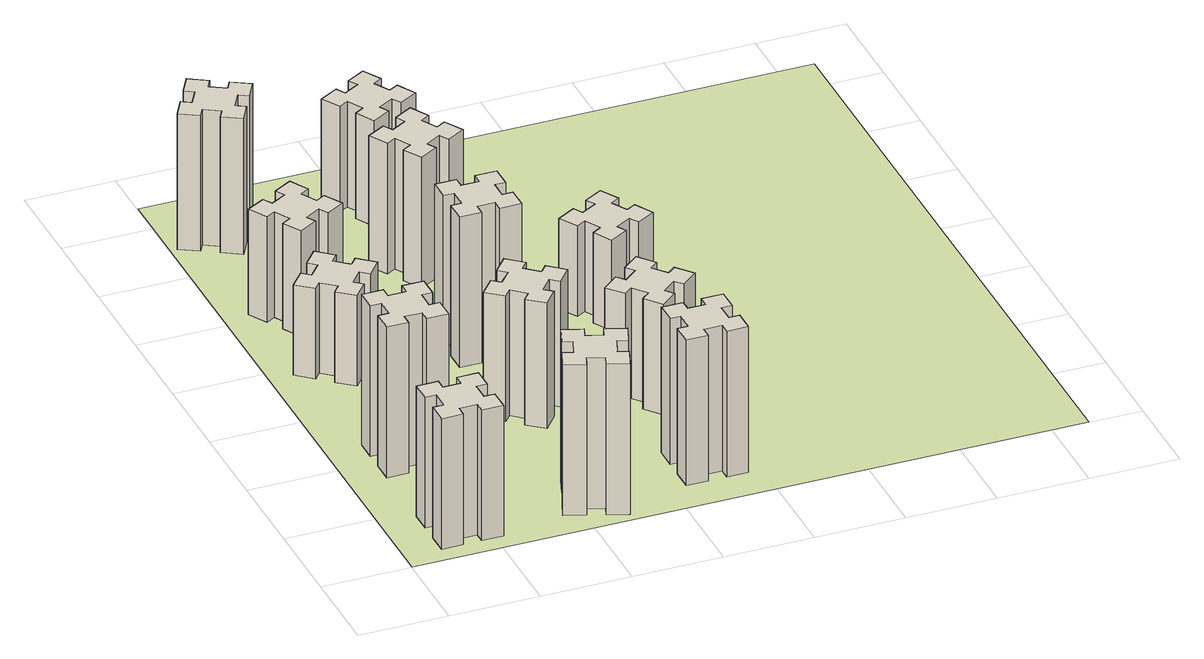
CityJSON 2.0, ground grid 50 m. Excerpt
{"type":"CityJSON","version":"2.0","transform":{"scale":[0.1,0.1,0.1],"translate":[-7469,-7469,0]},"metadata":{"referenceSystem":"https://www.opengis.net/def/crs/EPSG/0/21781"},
"CityObjects":{
"building1":{"type":"Building","attributes":{"class":"1000","function":"1000","usage":"1000","yearOfConstruction":2016,"roofType":"1000","measuredHeight":78,"storeysAboveGround":30,"storeysBelowGround":0},"geometry":[{"type":"Solid","lod":"1","boundaries":[[[[0,1,2,3,4,5,6,7,8,9,10,11,12,13,14,15,16,17,18,19]],[[17,16,20,21]],[[16,15,22,20]],[[15,14,23,22]],[[14,13,24,23]],[[13,12,25,24]],[[12,11,26,25]],[[11,10,27,26]],[[10,9,28,27]],[[9,8,29,28]],[[8,7,30,29]],[[7,6,31,30]],[[6,5,32,31]],[[5,4,33,32]],[[4,3,34,33]],[[3,2,35,34]],[[2,1,36,35]],[[1,0,37,36]],[[0,19,38,37]],[[19,18,39,38]],[[18,17,21,39]],[[24,25,26,27,28,29,30,31,32,33,34,35,36,37,38,39,21,20,22,23]]]]}]},
"building2":{"type":"Building","attributes":{"class":"1000","function":"1000","usage":"1000","yearOfConstruction":2016,"roofType":"1000","measuredHeight":90,"storeysAboveGround":30,"storeysBelowGround":0},"geometry":[{"type":"Solid","lod":"1","boundaries":[[[[40,41,42,43,44,45,46,47,48,49,50,51,52,53,54,55,56,57,58,59]],[[57,56,60,61]],[[56,55,62,60]],[[55,54,63,62]],[[54,53,64,63]],[[53,52,65,64]],[[52,51,66,65]],[[51,50,67,66]],[[50,49,68,67]],[[49,48,69,68]],[[48,47,70,69]],[[47,46,71,70]],[[46,45,72,71]],[[45,44,73,72]],[[44,43,74,73]],[[43,42,75,74]],[[42,41,76,75]],[[41,40,77,76]],[[40,59,78,77]],[[59,58,79,78]],[[58,57,61,79]],[[64,65,66,67,68,69,70,71,72,73,74,75,76,77,78,79,61,60,62,63]]]]}]},
"building3":{"type":"Building","attributes":{"class":"1000","function":"1000","usage":"1000","yearOfConstruction":2016,"roofType":"1000","measuredHeight":54,"storeysAboveGround":30,"storeysBelowGround":0},"geometry":[{"type":"Solid","lod":"1","boundaries":[[[[80,81,82,83,84,85,86,87,88,89,90,91,92,93,94,95,96,97,98,99]],[[97,96,100,101]],[[96,95,102,100]],[[95,94,103,102]],[[94,93,104,103]],[[93,92,105,104]],[[92,91,106,105]],[[91,90,107,106]],[[90,89,108,107]],[[89,88,109,108]],[[88,87,110,109]],[[87,86,111,110]],[[86,85,112,111]],[[85,84,113,112]],[[84,83,114,113]],[[83,82,115,114]],[[82,81,116,115]],[[81,80,117,116]],[[80,99,118,117]],[[99,98,119,118]],[[98,97,101,119]],[[104,105,106,107,108,109,110,111,112,113,114,115,116,117,118,119,101,100,102,103]]]]}]},
"building4":{"type":"Building","attributes":{"class":"1000","function":"1000","usage":"1000","yearOfConstruction":2016,"roofType":"1000","measuredHeight":63,"storeysAboveGround":30,"storeysBelowGround":0},"geometry":[{"type":"Solid","lod":"1","boundaries":[[[[120,121,122,123,124,125,126,127,128,129,130,131,132,133,134,135,136,137,138,139]],[[137,136,140,141]],[[136,135,142,140]],[[135,134,143,142]],[[134,133,144,143]],[[133,132,145,144]],[[132,131,146,145]],[[131,130,147,146]],[[130,129,148,147]],[[129,128,149,148]],[[128,127,150,149]],[[127,126,151,150]],[[126,125,152,151]],[[125,124,153,152]],[[124,123,154,153]],[[123,122,155,154]],[[122,121,156,155]],[[121,120,157,156]],[[120,139,158,157]],[[139,138,159,158]],[[138,137,141,159]],[[144,145,146,147,148,149,150,151,152,153,154,155,156,157,158,159,141,140,142,143]]]]}]},
"building5":{"type":"Building","attributes":{"class":"1000","function":"1000","usage":"1000","yearOfConstruction":2016,"roofType":"1000","measuredHeight":90,"storeysAboveGround":30,"storeysBelowGround":0},"geometry":[{"type":"Solid","lod":"1","boundaries":[[[[160,161,162,163,164,165,166,167,168,169,170,171,172,173,174,175,176,177,178,179]],[[177,176,180,181]],[[176,175,182,180]],[[175,174,183,182]],[[174,173,184,183]],[[173,172,185,184]],[[172,171,186,185]],[[171,170,187,186]],[[170,169,188,187]],[[169,168,189,188]],[[168,167,190,189]],[[167,166,191,190]],[[166,165,192,191]],[[165,164,193,192]],[[164,163,194,193]],[[163,162,195,194]],[[162,161,196,195]],[[161,160,197,196]],[[160,179,198,197]],[[179,178,199,198]],[[178,177,181,199]],[[184,185,186,187,188,189,190,191,192,193,194,195,196,197,198,199,181,180,182,183]]]]}]},
"building6":{"type":"Building","attributes":{"class":"1000","function":"1000","usage":"1000","yearOfConstruction":2016,"roofType":"1000","measuredHeight":81,"storeysAboveGround":30,"storeysBelowGround":0},"geometry":[{"type":"Solid","lod":"1","boundaries":[[[[200,201,202,203,204,205,206,207,208,209,210,211,212,213,214,215,216,217,218,219]],[[217,216,220,221]],[[216,215,222,220]],[[215,214,223,222]],[[214,213,224,223]],[[213,212,225,224]],[[212,211,226,225]],[[211,210,227,226]],[[210,209,228,227]],[[209,208,229,228]],[[208,207,230,229]],[[207,206,231,230]],[[206,205,232,231]],[[205,204,233,232]],[[204,203,234,233]],[[203,202,235,234]],[[202,201,236,235]],[[201,200,237,236]],[[200,219,238,237]],[[219,218,239,238]],[[218,217,221,239]],[[224,225,226,227,228,229,230,231,232,233,234,235,236,237,238,239,221,220,222,223]]]]}]},
"building7":{"type":"Building","attributes":{"class":"1000","function":"1000","usage":"1000","yearOfConstruction":2016,"roofType":"1000","measuredHeight":75,"storeysAboveGround":30,"storeysBelowGround":0},"geometry":[{"type":"Solid","lod":"1","boundaries":[[[[240,241,242,243,244,245,246,247,248,249,250,251,252,253,254,255,256,257,258,259]],[[257,256,260,261]],[[256,255,262,260]],[[255,254,263,262]],[[254,253,264,263]],[[253,252,265,264]],[[252,251,266,265]],[[251,250,267,266]],[[250,249,268,267]],[[249,248,269,268]],[[248,247,270,269]],[[247,246,271,270]],[[246,245,272,271]],[[245,244,273,272]],[[244,243,274,273]],[[243,242,275,274]],[[242,241,276,275]],[[241,240,277,276]],[[240,259,278,277]],[[259,258,279,278]],[[258,257,261,279]],[[264,265,266,267,268,269,270,271,272,273,274,275,276,277,278,279,261,260,262,263]]]]}]},
"building8":{"type":"Building","attributes":{"class":"1000","function":"1000","usage":"1000","yearOfConstruction":2016,"roofType":"1000","measuredHeight":90,"storeysAboveGround":30,"storeysBelowGround":0},"geometry":[{"type":"Solid","lod":"1","boundaries":[[[[280,281,282,283,284,285,286,287,288,289,290,291,292,293,294,295,296,297,298,299]],[[297,296,300,301]],[[296,295,302,300]],[[295,294,303,302]],[[294,293,304,303]],[[293,292,305,304]],[[292,291,306,305]],[[291,290,307,306]],[[290,289,308,307]],[[289,288,309,308]],[[288,287,310,309]],[[287,286,311,310]],[[286,285,312,311]],[[285,284,313,312]],[[284,283,314,313]],[[283,282,315,314]],[[282,281,316,315]],[[281,280,317,316]],[[280,299,318,317]],[[299,298,319,318]],[[298,297,301,319]],[[304,305,306,307,308,309,310,311,312,313,314,315,316,317,318,319,301,300,302,303]]]]}]},
"building9":{"type":"Building","attributes":{"class":"1000","function":"1000","usage":"1000","yearOfConstruction":2016,"roofType":"1000","measuredHeight":87,"storeysAboveGround":30,"storeysBelowGround":0},"geometry":[{"type":"Solid","lod":"1","boundaries":[[[[320,321,322,323,324,325,326,327,328,329,330,331,332,333,334,335,336,337,338,339]],[[337,336,340,341]],[[336,335,342,340]],[[335,334,343,342]],[[334,333,344,343]],[[333,332,345,344]],[[332,331,346,345]],[[331,330,347,346]],[[330,329,348,347]],[[329,328,349,348]],[[328,327,350,349]],[[327,326,351,350]],[[326,325,352,351]],[[325,324,353,352]],[[324,323,354,353]],[[323,322,355,354]],[[322,321,356,355]],[[321,320,357,356]],[[320,339,358,357]],[[339,338,359,358]],[[338,337,341,359]],[[344,345,346,347,348,349,350,351,352,353,354,355,356,357,358,359,341,340,342,343]]]]}]},
"building10":{"type":"Building","attributes":{"class":"1000","function":"1000","usage":"1000","yearOfConstruction":2016,"roofType":"1000","measuredHeight":78,"storeysAboveGround":30,"storeysBelowGround":0},"geometry":[{"type":"Solid","lod":"1","boundaries":[[[[360,361,362,363,364,365,366,367,368,369,370,371,372,373,374,375,376,377,378,379]],[[377,376,380,381]],[[376,375,382,380]],[[375,374,383,382]],[[374,373,384,383]],[[373,372,385,384]],[[372,371,386,385]],[[371,370,387,386]],[[370,369,388,387]],[[369,368,389,388]],[[368,367,390,389]],[[367,366,391,390]],[[366,365,392,391]],[[365,364,393,392]],[[364,363,394,393]],[[363,362,395,394]],[[362,361,396,395]],[[361,360,397,396]],[[360,379,398,397]],[[379,378,399,398]],[[378,377,381,399]],[[384,385,386,387,388,389,390,391,392,393,394,395,396,397,398,399,381,380,382,383]]]]}]},
"building11":{"type":"Building","attributes":{"class":"1000","function":"1000","usage":"1000","yearOfConstruction":2016,"roofType":"1000","measuredHeight":66,"storeysAboveGround":30,"storeysBelowGround":0},"geometry":[{"type":"Solid","lod":"1","boundaries":[[[[400,401,402,403,404,405,406,407,408,409,410,411,412,413,414,415,416,417,418,419]],[[417,416,420,421]],[[416,415,422,420]],[[415,414,423,422]],[[414,413,424,423]],[[413,412,425,424]],[[412,411,426,425]],[[411,410,427,426]],[[410,409,428,427]],[[409,408,429,428]],[[408,407,430,429]],[[407,406,431,430]],[[406,405,432,431]],[[405,404,433,432]],[[404,403,434,433]],[[403,402,435,434]],[[402,401,436,435]],[[401,400,437,436]],[[400,419,438,437]],[[419,418,439,438]],[[418,417,421,439]],[[424,425,426,427,428,429,430,431,432,433,434,435,436,437,438,439,421,420,422,423]]]]}]},
"building12":{"type":"Building","attributes":{"class":"1000","function":"1000","usage":"1000","yearOfConstruction":2016,"roofType":"1000","measuredHeight":63,"storeysAboveGround":30,"storeysBelowGround":0},"geometry":[{"type":"Solid","lod":"1","boundaries":[[[[440,441,442,443,444,445,446,447,448,449,450,451,452,453,454,455,456,457,458,459]],[[457,456,460,461]],[[456,455,462,460]],[[455,454,463,462]],[[454,453,464,463]],[[453,452,465,464]],[[452,451,466,465]],[[451,450,467,466]],[[450,449,468,467]],[[449,448,469,468]],[[448,447,470,469]],[[447,446,471,470]],[[446,445,472,471]],[[445,444,473,472]],[[444,443,474,473]],[[443,442,475,474]],[[442,441,476,475]],[[441,440,477,476]],[[440,459,478,477]],[[459,458,479,478]],[[458,457,461,479]],[[464,465,466,467,468,469,470,471,472,473,474,475,476,477,478,479,461,460,462,463]]]]}]},
"building13":{"type":"Building","attributes":{"class":"1000","function":"1000","usage":"1000","yearOfConstruction":2016,"roofType":"1000","measuredHeight":54,"storeysAboveGround":30,"storeysBelowGround":0},"geometry":[{"type":"Solid","lod":"1","boundaries":[[[[480,481,482,483,484,485,486,487,488,489,490,491,492,493,494,495,496,497,498,499]],[[497,496,500,501]],[[496,495,502,500]],[[495,494,503,502]],[[494,493,504,503]],[[493,492,505,504]],[[492,491,506,505]],[[491,490,507,506]],[[490,489,508,507]],[[489,488,509,508]],[[488,487,510,509]],[[487,486,511,510]],[[486,485,512,511]],[[485,484,513,512]],[[484,483,514,513]],[[483,482,515,514]],[[482,481,516,515]],[[481,480,517,516]],[[480,499,518,517]],[[499,498,519,518]],[[498,497,501,519]],[[504,505,506,507,508,509,510,511,512,513,514,515,516,517,518,519,501,500,502,503]]]]}]},
"landuse1":{"type":"LandUse","attributes":{"name":"plot1","function":"1010"},"geometry":[{"type":"MultiSurface","lod":"1","boundaries":[[[520,521,522,523]]]}]}
},
"vertices":[
[265,325,0],[265,225,0],[205,225,0],[205,105,0],[325,105,0],[325,165,0],[425,165,0],[425,105,0],[545,105,0],[545,225,0],[485,225,0],[485,325,0],[545,325,0],[545,445,0],[425,445,0],[425,385,0],[325,385,0],[325,445,0],[205,445,0],[205,325,0],[325,385,780],[325,445,780],[425,385,780],[425,445,780],[545,445,780],[545,325,780],[485,325,780],[485,225,780],[545,225,780],[545,105,780],[425,105,780],[425,165,780],[325,165,780],[325,105,780],[205,105,780],[205,225,780],[265,225,780],[265,325,780],[205,325,780],[205,445,780],
[265,1065,0],[265,965,0],[205,965,0],[205,845,0],[325,845,0],[325,905,0],[425,905,0],[425,845,0],[545,845,0],[545,965,0],[485,965,0],[485,1065,0],[545,1065,0],[545,1185,0],[425,1185,0],[425,1125,0],[325,1125,0],[325,1185,0],[205,1185,0],[205,1065,0],[325,1125,900],[325,1185,900],[425,1125,900],[425,1185,900],[545,1185,900],[545,1065,900],[485,1065,900],[485,965,900],[545,965,900],[545,845,900],[425,845,900],[425,905,900],[325,905,900],[325,845,900],[205,845,900],[205,965,900],[265,965,900],[265,1065,900],[205,1065,900],[205,1185,900],
[427,1846,0],[492,1923,0],[538,1884,0],[615,1976,0],[523,2053,0],[484,2007,0],[408,2072,0],[446,2118,0],[354,2195,0],[277,2103,0],[323,2064,0],[259,1988,0],[213,2026,0],[136,1934,0],[228,1857,0],[266,1903,0],[343,1839,0],[304,1793,0],[396,1716,0],[473,1808,0],[343,1839,540],[304,1793,540],[266,1903,540],[228,1857,540],[136,1934,540],[213,2026,540],[259,1988,540],[323,2064,540],[277,2103,540],[354,2195,540],[446,2118,540],[408,2072,540],[484,2007,540],[523,2053,540],[615,1976,540],[538,1884,540],[492,1923,540],[427,1846,540],[473,1808,540],[396,1716,540],
[496,2507,0],[446,2594,0],[498,2624,0],[438,2728,0],[334,2668,0],[364,2616,0],[277,2566,0],[247,2618,0],[143,2558,0],[203,2454,0],[255,2484,0],[305,2397,0],[253,2367,0],[313,2263,0],[417,2323,0],[387,2375,0],[474,2425,0],[504,2373,0],[608,2433,0],[548,2537,0],[474,2425,630],[504,2373,630],[387,2375,630],[417,2323,630],[313,2263,630],[253,2367,630],[305,2397,630],[255,2484,630],[203,2454,630],[143,2558,630],[247,2618,630],[277,2566,630],[364,2616,630],[334,2668,630],[438,2728,630],[498,2624,630],[446,2594,630],[496,2507,630],[548,2537,630],[608,2433,630],
[1029,360,0],[995,266,0],[939,287,0],[897,174,0],[1010,133,0],[1031,189,0],[1125,155,0],[1104,99,0],[1217,57,0],[1258,170,0],[1202,191,0],[1236,285,0],[1292,264,0],[1333,377,0],[1220,418,0],[1200,362,0],[1106,396,0],[1127,452,0],[1014,493,0],[973,380,0],[1106,396,900],[1127,452,900],[1200,362,900],[1220,418,900],[1333,377,900],[1292,264,900],[1236,285,900],[1202,191,900],[1258,170,900],[1217,57,900],[1104,99,900],[1125,155,900],[1031,189,900],[1010,133,900],[897,174,900],[939,287,900],[995,266,900],[1029,360,900],[973,380,900],[1014,493,900],
[374,3406,0],[287,3456,0],[317,3508,0],[213,3568,0],[153,3464,0],[205,3434,0],[155,3347,0],[103,3377,0],[43,3273,0],[147,3213,0],[177,3265,0],[264,3215,0],[234,3163,0],[338,3103,0],[398,3207,0],[346,3237,0],[396,3324,0],[448,3294,0],[508,3398,0],[404,3458,0],[396,3324,810],[448,3294,810],[346,3237,810],[398,3207,810],[338,3103,810],[234,3163,810],[264,3215,810],[177,3265,810],[147,3213,810],[43,3273,810],[103,3377,810],[155,3347,810],[205,3434,810],[153,3464,810],[213,3568,810],[317,3508,810],[287,3456,810],[374,3406,810],[404,3458,810],[508,3398,810],
[1224,1267,0],[1148,1332,0],[1186,1378,0],[1094,1455,0],[1017,1363,0],[1063,1324,0],[999,1248,0],[953,1286,0],[876,1194,0],[968,1117,0],[1006,1163,0],[1083,1099,0],[1044,1053,0],[1136,976,0],[1213,1068,0],[1167,1106,0],[1232,1183,0],[1278,1144,0],[1355,1236,0],[1263,1313,0],[1232,1183,750],[1278,1144,750],[1167,1106,750],[1213,1068,750],[1136,976,750],[1044,1053,750],[1083,1099,750],[1006,1163,750],[968,1117,750],[876,1194,750],[953,1286,750],[999,1248,750],[1063,1324,750],[1017,1363,750],[1094,1455,750],[1186,1378,750],[1148,1332,750],[1224,1267,750],[1263,1313,750],[1355,1236,750],
[1165,1965,0],[1065,1965,0],[1065,2025,0],[945,2025,0],[945,1905,0],[1005,1905,0],[1005,1805,0],[945,1805,0],[945,1685,0],[1065,1685,0],[1065,1745,0],[1165,1745,0],[1165,1685,0],[1285,1685,0],[1285,1805,0],[1225,1805,0],[1225,1905,0],[1285,1905,0],[1285,2025,0],[1165,2025,0],[1225,1905,900],[1285,1905,900],[1225,1805,900],[1285,1805,900],[1285,1685,900],[1165,1685,900],[1165,1745,900],[1065,1745,900],[1065,1685,900],[945,1685,900],[945,1805,900],[1005,1805,900],[1005,1905,900],[945,1905,900],[945,2025,900],[1065,2025,900],[1065,1965,900],[1165,1965,900],[1165,2025,900],[1285,2025,900],
[1865,325,0],[1865,425,0],[1925,425,0],[1925,545,0],[1805,545,0],[1805,485,0],[1705,485,0],[1705,545,0],[1585,545,0],[1585,425,0],[1645,425,0],[1645,325,0],[1585,325,0],[1585,205,0],[1705,205,0],[1705,265,0],[1805,265,0],[1805,205,0],[1925,205,0],[1925,325,0],[1805,265,870],[1805,205,870],[1705,265,870],[1705,205,870],[1585,205,870],[1585,325,870],[1645,325,870],[1645,425,870],[1585,425,870],[1585,545,870],[1705,545,870],[1705,485,870],[1805,485,870],[1805,545,870],[1925,545,870],[1925,425,870],[1865,425,870],[1865,325,870],[1925,325,870],[1925,205,870],
[1236,2707,0],[1186,2794,0],[1238,2824,0],[1178,2928,0],[1074,2868,0],[1104,2816,0],[1017,2766,0],[987,2818,0],[883,2758,0],[943,2654,0],[995,2684,0],[1045,2597,0],[993,2567,0],[1053,2463,0],[1157,2523,0],[1127,2575,0],[1214,2625,0],[1244,2573,0],[1348,2633,0],[1288,2737,0],[1214,2625,780],[1244,2573,780],[1127,2575,780],[1157,2523,780],[1053,2463,780],[993,2567,780],[1045,2597,780],[995,2684,780],[943,2654,780],[883,2758,780],[987,2818,780],[1017,2766,780],[1104,2816,780],[1074,2868,780],[1178,2928,780],[1238,2824,780],[1186,2794,780],[1236,2707,780],[1288,2737,780],[1348,2633,780],
[1788,999,0],[1864,1063,0],[1903,1017,0],[1995,1094,0],[1918,1186,0],[1872,1148,0],[1807,1224,0],[1853,1263,0],[1776,1355,0],[1684,1278,0],[1723,1232,0],[1646,1167,0],[1608,1213,0],[1516,1136,0],[1593,1044,0],[1639,1083,0],[1703,1006,0],[1657,968,0],[1734,876,0],[1826,953,0],[1703,1006,660],[1657,968,660],[1639,1083,660],[1593,1044,660],[1516,1136,660],[1608,1213,660],[1646,1167,660],[1723,1232,660],[1684,1278,660],[1776,1355,660],[1853,1263,660],[1807,1224,660],[1872,1148,660],[1918,1186,660],[1995,1094,660],[1903,1017,660],[1864,1063,660],[1788,999,660],[1826,953,660],[1734,876,660],
[1104,3456,0],[1017,3406,0],[987,3458,0],[883,3398,0],[943,3294,0],[995,3324,0],[1045,3237,0],[993,3207,0],[1053,3103,0],[1157,3163,0],[1127,3215,0],[1214,3265,0],[1244,3213,0],[1348,3273,0],[1288,3377,0],[1236,3347,0],[1186,3434,0],[1238,3464,0],[1178,3568,0],[1074,3508,0],[1186,3434,630],[1238,3464,630],[1236,3347,630],[1288,3377,630],[1348,3273,630],[1244,3213,630],[1214,3265,630],[1127,3215,630],[1157,3163,630],[1053,3103,630],[993,3207,630],[1045,3237,630],[995,3324,630],[943,3294,630],[883,3398,630],[987,3458,630],[1017,3406,630],[1104,3456,630],[1074,3508,630],[1178,3568,630],
[1844,2076,0],[1757,2026,0],[1727,2078,0],[1623,2018,0],[1683,1914,0],[1735,1944,0],[1785,1857,0],[1733,1827,0],[1793,1723,0],[1897,1783,0],[1867,1835,0],[1954,1885,0],[1984,1833,0],[2088,1893,0],[2028,1997,0],[1976,1967,0],[1926,2054,0],[1978,2084,0],[1918,2188,0],[1814,2128,0],[1926,2054,540],[1978,2084,540],[1976,1967,540],[2028,1997,540],[2088,1893,540],[1984,1833,540],[1954,1885,540],[1867,1835,540],[1897,1783,540],[1793,1723,540],[1733,1827,540],[1785,1857,540],[1735,1944,540],[1683,1914,540],[1623,2018,540],[1727,2078,540],[1757,2026,540],[1844,2076,540],[1814,2128,540],[1918,2188,540],
[5,3705,0],[3705,3705,0],[3705,5,0],[5,5,0]
]}
